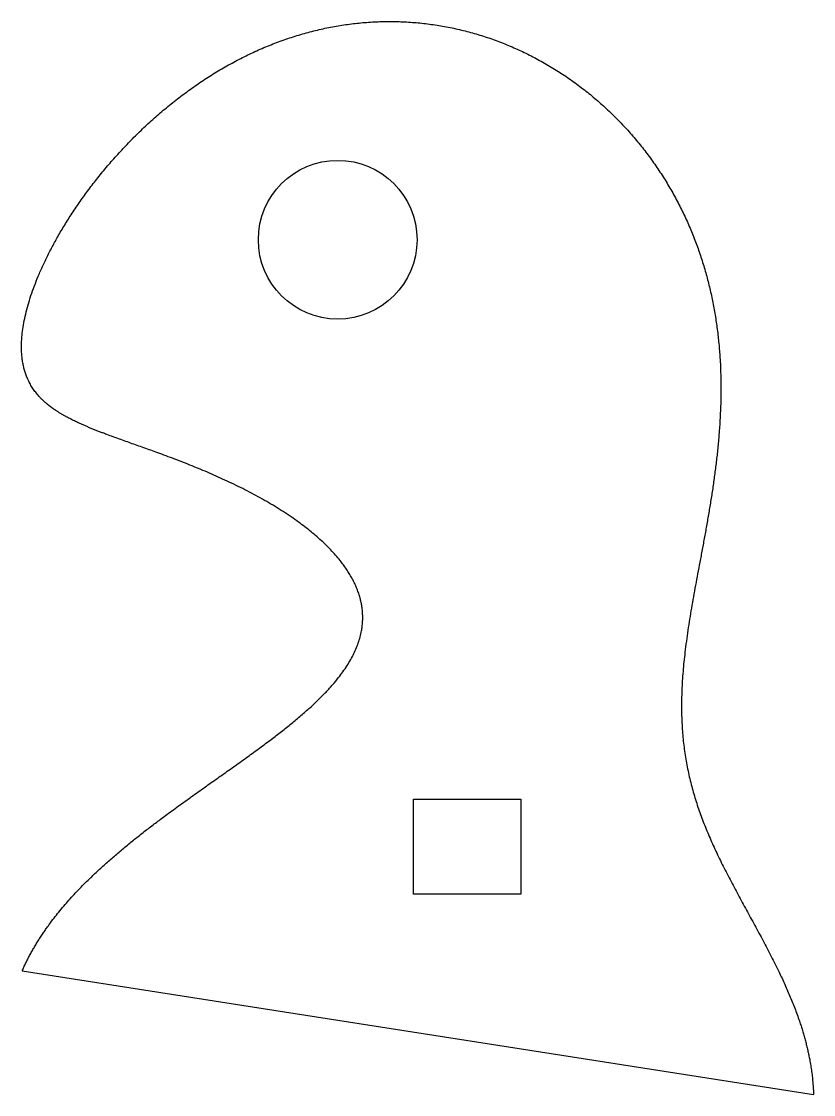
# Model space of a CAD drawing. Header units: millimetres. Extents: x -15.1 to 46.3, y -52.8 to 30.4.
import ezdxf

# ---------------------------------------------------------------- set-up
doc = ezdxf.new("R2010")
doc.units = ezdxf.units.MM
doc.layers.get('0').update_dxf_attribs({"linetype": 'CONTINUOUS'})

msp = doc.modelspace()

# ---------------------------------------------------------------- linework, layer by layer
msp.add_line((-15.03, -43.212), (46.344, -52.815))
msp.add_lwpolyline([(15.307, -29.901), (23.642, -29.901), (23.642, -37.291), (15.307, -37.291)], close=True)
msp.add_circle((9.435, 13.465), 6.155)
msp.add_open_spline([(-15.03, -43.212), (-14.565, -42.144), (-13.327, -39.879), (-10.711, -36.569), (-6.023, -32.496), (0.636, -27.941), (6.804, -23.635), (10.943, -19.477), (12.127, -15.325), (10.193, -11.265), (5.811, -7.616), (0.08, -4.678), (-5.752, -2.573), (-10.659, -0.981), (-13.353, 0.508), (-14.533, 2.103), (-14.93, 3.438), (-15.03, 4.175), (-15.131, 4.912), (-15.134, 6.525), (-14.544, 9.368), (-12.567, 13.892), (-8.241, 19.991), (-2.317, 25.513), (4.815, 29.447), (12.634, 31.022), (20.472, 29.988), (27.612, 26.521), (33.401, 21.089), (37.359, 14.319), (39.283, 6.875), (39.376, -0.682), (38.28, -7.979), (36.827, -14.796), (35.869, -21.052), (36.063, -26.784), (37.685, -32.131), (40.408, -37.313), (43.366, -42.377), (45.274, -46.568), (46.097, -49.772), (46.314, -51.868), (46.344, -52.815)], degree=5, knots=[0.714252, 0.714252, 0.714252, 0.714252, 0.714252, 0.714252, 0.7333333, 0.7555556, 0.7777778, 0.8, 0.8222222, 0.8444444, 0.8666667, 0.8888889, 0.9111111, 0.9333333, 0.9555556, 0.9777778, 1, 1, 1, 1, 1, 1.0222222, 1.0444444, 1.0666667, 1.0888889, 1.1111111, 1.1333333, 1.1555556, 1.1777778, 1.2, 1.2222222, 1.2444444, 1.2666667, 1.2888889, 1.3111111, 1.3333333, 1.3555556, 1.3777778, 1.4, 1.4222222, 1.4444444, 1.4626223, 1.4626223, 1.4626223, 1.4626223, 1.4626223, 1.4626223])

doc.saveas('drawing.dxf')
